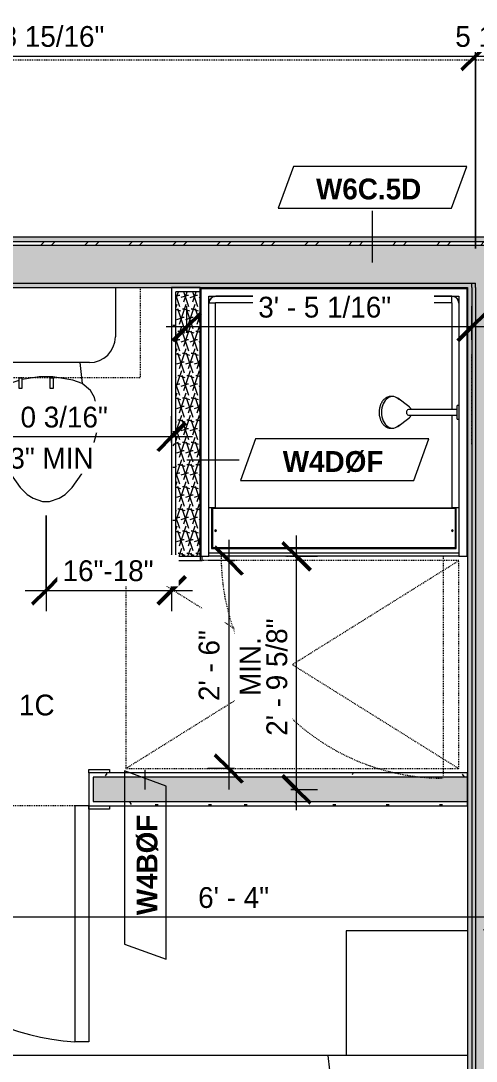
# Model space of a CAD drawing. Header units: inches. Extents: x -4058 to -1781, y 9814 to 12289.
# Drawn here: x -3004.3 to -2938.7, y 10261.9 to 10411.9 of the extents above; entities that cross this region are included whole.
import ezdxf

# ---------------------------------------------------------------- set-up
doc = ezdxf.new("R2010")
doc.units = ezdxf.units.IN
doc.header["$MEASUREMENT"] = 0
for name, pattern in [('Dash', [0.25, 0.125, -0.125]), ('Dash 3_32_', [0.1875, 0.09375, -0.09375]), ('Dash_2_', [0.25, 0.125, -0.125])]:
    doc.linetypes.add(name, pattern=pattern)
for name, color, linetype, lineweight in [('0-1', 7, 'Continuous', 5), ('A-ANNO-DIMS', 211, 'Continuous', 9), ('A-ANNO-DIMS-32', 211, 'Continuous', 9), ('A-DETL-1', 90, 'Dash 3_32_', 9), ('A-DOOR-2', 31, 'Continuous', 9), ('A-DOOR-FRAM', 31, 'Continuous', 9), ('A-GENM', 5, 'Continuous', 9), ('A-GENM-2', 147, 'Dash', 9), ('A-WALL-1', 7, 'Continuous', 9), ('A-WALL-2', 113, 'Continuous', 9), ('A-WALL-IDEN', 211, 'Continuous', 9), ('A-WALL-PATT-1', 9, 'Continuous', 9), ('G-ANNO-SYMB-3', 111, 'Continuous', 9), ('G-ANNO-SYMB-4', 111, 'Dash_2_', 9), ('I-FURN', 30, 'Continuous', 9), ('I-FURN-HDLN', 30, 'Dash', 9), ('I-WALL-1', 1, 'Continuous', 5), ('I-WALL-2', 7, 'Continuous', 9), ('P-SANR-FIXT', 6, 'Continuous', 9), ('P-SANR-FIXT-HDLN', 131, 'Dash', 9), ('Q-CASE', 31, 'Continuous', 9), ('Q-CASE-1', 31, 'Dash', 9)]:
    doc.layers.add(name, color=color, linetype=linetype, lineweight=lineweight)
doc.styles.add('Century Gothic', font='ufonts.com_century-gothic.ttf', dxfattribs={"height": 3})
doc.styles.add('Century Gothic_B_1', font='GOTHICB.TTF', dxfattribs={"height": 3})
doc.dimstyles.new('THE_DIMENSION_STRING', dxfattribs={"dimscale": 12, "dimtxt": 3.132505, "dimasz": 0.333333, "dimexe": 0.25, "dimexo": 0.166667, "dimgap": 0.041667, "dimtad": 1, "dimdec": 4, "dimrnd": 0.0625, "dimzin": 3, "dimdsep": 46, "dimlunit": 4, "dimtxsty": 'Century Gothic', "dimblk1": 'OBLIQUE', "dimblk2": 'OBLIQUE', "dimsah": 1, "dimcen": 0.09, "dimdle": 0.25, "dimazin": 0, "dimtfac": 1, "dimtdec": 4, "dimtix": 1, "dimtmove": 0, "dimatfit": 3, "dimfxl": 1, "dimtvp": 1, "dimtfill": 1, "dimfrac": 2, "dimtolj": 1, "dimtzin": 0, "dimarcsym": 2})
doc.dimstyles.new('THE_DIMENSION_STRING_2', dxfattribs={"dimscale": 12, "dimtxt": 3.132505, "dimasz": 0.333333, "dimexe": 0.25, "dimexo": 0.166667, "dimgap": 0.041667, "dimtad": 1, "dimdec": 4, "dimrnd": 0.0625, "dimzin": 3, "dimdsep": 46, "dimlunit": 4, "dimtxsty": 'Century Gothic', "dimblk1": 'OBLIQUE', "dimblk2": 'OBLIQUE', "dimsah": 1, "dimcen": 0.09, "dimdle": 0.25, "dimazin": 0, "dimtfac": 1, "dimtdec": 4, "dimtix": 1, "dimtmove": 0, "dimatfit": 3, "dimfxl": 1, "dimtvp": 1, "dimtfill": 1, "dimfrac": 2, "dimtolj": 1, "dimtzin": 0, "dimarcsym": 2})
doc.dimstyles.new('THE_DIMENSION_STRING_3', dxfattribs={"dimscale": 12, "dimtxt": 3.132505, "dimasz": 0.333333, "dimexe": 0.25, "dimexo": 0.166667, "dimgap": 0.041667, "dimtad": 1, "dimdec": 4, "dimrnd": 0.0625, "dimzin": 3, "dimdsep": 46, "dimlunit": 4, "dimtxsty": 'Century Gothic', "dimblk1": 'OBLIQUE', "dimblk2": 'OBLIQUE', "dimsah": 1, "dimcen": 0.09, "dimdle": 0.25, "dimazin": 0, "dimtfac": 1, "dimtdec": 4, "dimtix": 1, "dimtmove": 0, "dimatfit": 3, "dimfxl": 1, "dimtvp": 1, "dimtfill": 1, "dimfrac": 2, "dimtolj": 1, "dimtzin": 0, "dimarcsym": 2})
doc.dimstyles.new('THE_DIMENSION_STRING_5', dxfattribs={"dimscale": 12, "dimtxt": 3.132505, "dimasz": 0.333333, "dimexe": 0.25, "dimexo": 0.166667, "dimgap": 0.041667, "dimtad": 1, "dimdec": 4, "dimrnd": 0.0625, "dimzin": 3, "dimdsep": 46, "dimlunit": 4, "dimtxsty": 'Century Gothic', "dimblk1": 'OBLIQUE', "dimblk2": 'OBLIQUE', "dimsah": 1, "dimcen": 0.09, "dimdle": 0.25, "dimazin": 0, "dimtfac": 1, "dimtdec": 4, "dimtix": 1, "dimtmove": 0, "dimatfit": 3, "dimfxl": 1, "dimtvp": 1, "dimtfill": 1, "dimfrac": 2, "dimtolj": 1, "dimtzin": 0, "dimarcsym": 2})
doc.dimstyles.new('THE_DIMENSION_STRING_6', dxfattribs={"dimscale": 12, "dimtxt": 3.132505, "dimasz": 0.333333, "dimexe": 0.25, "dimexo": 0.166667, "dimgap": 0.041667, "dimtad": 1, "dimdec": 4, "dimrnd": 0.0625, "dimzin": 3, "dimdsep": 46, "dimlunit": 4, "dimtxsty": 'Century Gothic', "dimblk1": 'OBLIQUE', "dimblk2": 'OBLIQUE', "dimsah": 1, "dimcen": 0.09, "dimdle": 0.25, "dimazin": 0, "dimtfac": 1, "dimtdec": 4, "dimtix": 1, "dimtmove": 0, "dimatfit": 3, "dimfxl": 1, "dimtvp": 1, "dimtfill": 1, "dimfrac": 2, "dimtolj": 1, "dimtzin": 0, "dimarcsym": 2})
pattern_1 = [(0, (0, 0), (10.24, 2.56), [0.422, -7.258, 0.422, -7.258, -40.96]), (0, (0, 0), (10.24, 2.56), [-15.36, 0.422, -14.938, 0.422, -7.258, -17.92]), (0, (0, 0), (10.24, 2.56), [-38.4, 0.422, -4.698, 0.422, -12.378]), (120, (3.84, 1.28), (-7.33702503, 7.58810013), [0.422, -7.258, 0.422, -7.258, -40.96]), (120, (3.84, 1.28), (-7.33702503, 7.58810013), [-15.36, 0.422, -14.938, 0.422, -7.258, -17.92]), (120, (3.84, 1.28), (-7.33702503, 7.58810013), [-38.4, 0.422, -4.698, 0.422, -12.378]), (240, (5.12, 6.4), (-2.90297497, -10.14810013), [0.422, -7.258, 0.422, -7.258, -40.96]), (240, (5.12, 6.4), (-2.90297497, -10.14810013), [-15.36, 0.422, -14.938, 0.422, -7.258, -17.92]), (240, (5.12, 6.4), (-2.90297497, -10.14810013), [-38.4, 0.422, -4.698, 0.422, -12.378])]
pattern_2 = [(161.57, (0.16, 0.16), (-1.279773737, -0.000426766), [0, -9.107, 1.011, 0]), (18.43, (-0.16, 0.16), (-1.279773737, 0.000426766), [0, -9.107, 1.011, 0]), (108.43, (0.16, 0.16), (0.639452382, -3.199964008), [3.035, -7.083]), (71.57, (-0.16, 0.16), (0.639452382, 3.199964008), [3.035, -7.083])]

# ---------------------------------------------------------------- blocks, each defined once
blk = doc.blocks.new('CTR - 1st Phase - Common Walls_rvt-1-UNIT PLANS - 2ND FLOOR')
at = {"layer": 'A-WALL-PATT-1'}
h = blk.add_hatch(dxfattribs=at)
h.set_pattern_fill('FP_1', color=256, style=0, pattern_type=2)
h.set_pattern_definition(pattern_1)
h.paths.add_polyline_path([(-3048.77, 10380.04), (-2794.9, 10380.04), (-2794.9, 10380.66), (-3076.15, 10380.66), (-3076.15, 10380.04), (-3067.15, 10380.04)], flags=0)
h = blk.add_hatch(dxfattribs=at)
h.set_pattern_fill('FP_33', color=256, style=0, pattern_type=2)
h.set_pattern_definition([(45, (0, 0), (-3.1678384, 3.1678384), []), (45, (0, 4.8), (-3.1678384, 3.1678384), [])])
h.paths.add_polyline_path([(-2795.52, 10379.54), (-2795.52, 10380.04), (-3075.52, 10380.04), (-3075.52, 10379.54), (-2796.02, 10379.54)], flags=0)
h = blk.add_hatch(dxfattribs=at)
h.set_pattern_fill('FP_5', color=256, style=0, pattern_type=2)
h.set_pattern_definition(pattern_2)
h.paths.add_polyline_path([(-3067.77, 10374.04), (-2803.27, 10374.04), (-2803.27, 10379.54), (-3067.77, 10379.54)], flags=0)
h = blk.add_hatch(dxfattribs=at)
h.set_pattern_fill('FP_1', color=256, style=0, pattern_type=2)
h.set_pattern_definition(pattern_1)
h.paths.add_polyline_path([(-2940.09, 10373.41), (-2939.34, 10373.42), (-2939.34, 10374.04), (-3067.15, 10374.04), (-3067.15, 10373.41), (-2945.83, 10373.41)], flags=0)
h.paths.add_polyline_path([(-2902.94, 10373.41), (-2803.9, 10373.41), (-2803.9, 10374.04), (-2931.71, 10374.04), (-2931.71, 10373.41), (-2911.51, 10373.41)], flags=0)
h = blk.add_hatch(dxfattribs=at)
h.set_pattern_fill('FP_5', color=256, style=0, pattern_type=2)
h.set_pattern_definition(pattern_2)
h.paths.add_polyline_path([(-2938.84, 9988.44), (-2933.34, 9988.44), (-2933.34, 10374.04), (-2938.84, 10374.04), (-2938.84, 9995.93)], flags=0)
h = blk.add_hatch(dxfattribs=at)
h.set_pattern_fill('FP_1', color=256, style=0, pattern_type=2)
h.set_pattern_definition(pattern_1)
h.paths.add_polyline_path([(-2939.96, 9988.44), (-2939.34, 9988.44), (-2939.34, 10373.41), (-2939.96, 10373.41), (-2939.96, 9995.93)], flags=0)
at = {"layer": 'I-WALL-1'}
blk.add_hatch(color=256, dxfattribs=at).paths.add_polyline_path([(-2939.34, 9988.44), (-2938.84, 9988.44), (-2938.84, 10374.04), (-2939.34, 10374.04), (-2939.34, 9995.93)], flags=0)
at = {"layer": 'A-WALL-1'}
for p, q in [((-3067.15, 10380.04), (-2803.9, 10380.04)), ((-3067.15, 10379.54), (-2803.9, 10379.54)), ((-3067.15, 10374.04), (-2939.34, 10374.04)), ((-2939.34, 10374.04), (-2938.84, 10374.04)), ((-2939.34, 10373.41), (-2939.34, 10374.04)), ((-2939.34, 10374.04), (-2938.84, 10374.04)), ((-2938.84, 10373.41), (-2938.84, 10374.04)), ((-2939.34, 10373.41), (-2939.34, 9988.44)), ((-2938.84, 10373.41), (-2938.84, 9988.44))]:
    blk.add_line(p, q, dxfattribs=at)
at = {"layer": 'I-WALL-2'}
for p, q in [((-2803.9, 10380.66), (-3067.15, 10380.66)), ((-3067.15, 10373.41), (-2978.46, 10373.41)), ((-2939.96, 10334.66), (-2939.96, 9988.44))]:
    blk.add_line(p, q, dxfattribs=at)
blk = doc.blocks.new('SWING - SINGLE - FLUSH - SWING - FLUSH - 2-10 x 6-8 - PRIVACY-3983846-UNIT PLANS - 2ND FLOOR')
at = {"layer": 'A-DOOR-2'}
for p, q in [((15, -2.37), (15, -36.38)), ((17, -2.37), (15, -2.37)), ((17, -2.37), (17, -36.38)), ((17, -36.38), (15, -36.38))]:
    blk.add_line(p, q, dxfattribs=at)
blk.add_arc((17, -2.37), 34.07, 180, 266.6343, dxfattribs=at)
at = {"layer": 'A-DOOR-FRAM'}
for p, q in [((-20, 2.38), (-20, 2.88)), ((-20, 2.88), (-17, 2.88)), ((-17, 2.38), (-20, 2.38)), ((-17, 2.88), (-17, 2.38)), ((17, 2.38), (17, 2.88)), ((17, 2.88), (20, 2.88)), ((20, 2.38), (17, 2.38)), ((20, 2.88), (20, 2.38)), ((-20, -2.37), (-17, -2.37)), ((-20, -2.87), (-20, -2.37)), ((-17, -2.87), (-20, -2.87)), ((-17, -2.37), (-17, -2.87)), ((17, -2.37), (20, -2.37)), ((17, -2.87), (17, -2.37)), ((20, -2.87), (17, -2.87)), ((20, -2.37), (20, -2.87))]:
    blk.add_line(p, q, dxfattribs=at)
blk = doc.blocks.new('Bed-Standard - Queen 60_ x 79_-1242961-UNIT PLANS - 2ND FLOOR')
at = {"layer": 'I-FURN'}
for p, q in [((-19.31, 37.2), (-19.31, -41.3)), ((40.69, -41.3), (40.69, 37.2)), ((-16.31, 35.7), (-16.31, 23.7)), ((-16.31, 35.7), (37.69, 35.7)), ((37.69, 35.7), (37.69, 23.7)), ((40.69, 23.7), (-19.31, 17.13)), ((-16.31, 23.7), (37.69, 23.7)), ((-19.31, -41.3), (40.69, -41.3))]:
    blk.add_line(p, q, dxfattribs=at)
at = {"layer": 'I-FURN-HDLN'}
for p, q in [((58.69, -77.3), (58.69, 37.2)), ((64.69, -68.86), (64.69, 13.39)), ((-55.31, -17.36), (-55.31, -51.36)), ((64.69, -77.3), (64.69, -75.61)), ((-55.31, -77.3), (-7.94, -77.3)), ((-5.44, -77.3), (55.06, -77.3)), ((57.56, -77.3), (58.94, -77.3)), ((63.69, -77.3), (64.69, -77.3))]:
    blk.add_line(p, q, dxfattribs=at)
blk = doc.blocks.new('Toilet-Domestic-3D - Toilet-Domestic-3D-1352612-UNIT PLANS - 2ND FLOOR')
at = {"layer": 'P-SANR-FIXT'}
for p, q in [((-9.98, 11.75), (-9.98, 18.86)), ((9.98, 18.86), (9.98, 11.75)), ((6.25, 8.02), (-6.25, 8.02)), ((-4.86, 8.02), (-5.21, 5)), ((4.86, 8.02), (5.21, 5)), ((-5.21, 5), (-6.4, 4)), ((-3.94, 5.46), (-5.21, 5)), ((-1, 6), (-3.45, 5.57)), ((1, 6), (-1, 6)), ((3.84, 5.5), (1, 6)), ((5.21, 5), (3.84, 5.5)), ((6.4, 4), (5.21, 5)), ((-6.4, 4), (-6.97, 3)), ((6.97, 3), (6.4, 4)), ((-7.24, 2), (-7.41, 1)), ((-6.97, 3), (-7.24, 2)), ((7.24, 2), (6.97, 3)), ((7.41, 1), (7.24, 2)), ((-7.41, 1), (-7.5, 0)), ((-7.5, 0), (-7.33, -1.99)), ((7.33, -1.99), (7.5, 0)), ((7.5, 0), (7.41, 1)), ((-7.33, -1.99), (-6.79, -4)), ((6.79, -4), (7.33, -1.99)), ((-6.79, -4), (-6.06, -6)), ((6.06, -6), (6.79, -4)), ((-6.06, -6), (-5.13, -8)), ((5.13, -8), (6.06, -6)), ((-5.13, -8), (-3.74, -10)), ((3.74, -10), (5.13, -8)), ((-3.74, -10), (-2.74, -11)), ((2.74, -11), (3.74, -10)), ((-2.74, -11), (-1.87, -11.5)), ((-1.87, -11.5), (-0.5, -12)), ((-0.5, -12), (0.5, -12)), ((0.5, -12), (1.87, -11.5)), ((1.87, -11.5), (2.74, -11))]:
    blk.add_line(p, q, dxfattribs=at)
for centre, start, end in [((-6.25, 11.75), 180, 270), ((6.25, 11.75), 270, 360)]:
    blk.add_arc(centre, 3.73, start, end, dxfattribs=at)
blk = doc.blocks.new('ADA Clearances - 30_x48_-4171341-UNIT PLANS - 2ND FLOOR')
at = {"layer": 'A-GENM-2'}
for p, q in [((15, -24), (-15, 24)), ((-15, -24), (15, 24)), ((15, 24), (-15, 24)), ((-15, 24), (-15, -13)), ((15, -24), (15, 24)), ((-15, -17.37), (-15, -24)), ((-15, -24), (15, -24))]:
    blk.add_line(p, q, dxfattribs=at)
blk = doc.blocks.new('300 Series Wall Hung Cabinet_326 - 30_-2909953-UNIT PLANS - 2ND FLOOR')
at = {"layer": 'Q-CASE'}
for p, q in [((-2.01, 14.69), (-2.5, 14.69)), ((-2.5, 14.69), (-2.5, 13.19)), ((-2.01, 13.19), (-2.01, 14.69)), ((2.49, 14.69), (2, 14.69)), ((2, 14.69), (2, 13.19)), ((2.49, 13.19), (2.49, 14.69)), ((-2.01, 13.19), (-2.5, 13.19)), ((2.49, 13.19), (2, 13.19))]:
    blk.add_line(p, q, dxfattribs=at)
at = {"layer": 'Q-CASE-1'}
for p, q in [((-15, 0.19), (-15, 13.19)), ((-15, 13.19), (15, 13.19)), ((15, 13.19), (15, 0.19)), ((15, 0.19), (-15, 0.19))]:
    blk.add_line(p, q, dxfattribs=at)
blk = doc.blocks.new('Table-Night Stand - 18_ x 18_ x 24_-V44-UNIT PLANS - 2ND FLOOR')
at = {"layer": 'I-FURN'}
for p, q in [((0.15, 17.5), (0.15, 0)), ((0.15, 0), (18.15, 0))]:
    blk.add_line(p, q, dxfattribs=at)
blk = doc.blocks.new('The Shower - The Shower-V119-UNIT PLANS - 2ND FLOOR')
at = {"layer": 'P-SANR-FIXT'}
for p, q in [((0, -0.5), (38.5, -0.5)), ((0, -39.25), (0, -0.5)), ((0.12, -39.25), (0.12, -0.63)), ((0.12, -0.63), (38.38, -0.63)), ((38.38, -0.63), (38.38, -39.25)), ((38.5, -0.5), (38.5, -39.25)), ((1.25, -39.25), (1.25, -1.75)), ((1.25, -1.75), (37.25, -1.75)), ((1.3, -2.43), (1.28, -2.51)), ((1.42, -2.2), (1.4, -2.23)), ((1.58, -2.01), (1.51, -2.08)), ((1.73, -1.9), (1.7, -1.92)), ((2.01, -1.78), (1.93, -1.8)), ((2.2, -32.27), (2.2, -2.75)), ((36.25, -1.77), (2.25, -1.77)), ((36.25, -2.7), (2.25, -2.7)), ((36.25, -1.77), (36.25, -1.75)), ((36.3, -18.11), (36.3, -2.75)), ((36.57, -1.8), (36.49, -1.78)), ((36.8, -1.92), (36.77, -1.9)), ((36.99, -2.08), (36.92, -2.01)), ((37.1, -2.23), (37.08, -2.2)), ((37.22, -2.51), (37.2, -2.43)), ((37.25, -1.75), (37.25, -17.52)), ((36.3, -32.27), (36.3, -18.89)), ((37.25, -19.48), (37.25, -39.25)), ((1.62, -32.27), (1.62, -38.13)), ((36.75, -32.38), (1.75, -32.38)), ((1.75, -32.38), (1.75, -38)), ((2.2, -32.27), (36.3, -32.27)), ((36.75, -38), (36.75, -32.38)), ((36.88, -38.13), (36.88, -32.27)), ((1.25, -38.75), (37.25, -38.75)), ((1.25, -39.25), (1.25, -38.75)), ((1.62, -38.13), (36.88, -38.13)), ((1.75, -38), (36.75, -38)), ((37.25, -38.75), (37.25, -39.25)), ((0.12, -39.25), (0, -39.25)), ((0.12, -39.25), (1.25, -39.25)), ((37.25, -39.25), (1.25, -39.25)), ((37.25, -39.25), (38.38, -39.25)), ((38.5, -39.25), (38.38, -39.25))]:
    blk.add_line(p, q, dxfattribs=at)
for centre, radius, start, end in [((2.25, -2.75), 1, 90, 180), ((36.25, -2.75), 1, 0, 90), ((2.2, -35.56), 0.125, 0, 180), ((2.2, -35.56), 0.125, 180, 0), ((36.3, -35.56), 0.125, 0, 180), ((36.3, -35.56), 0.125, 180, 0)]:
    blk.add_arc(centre, radius, start, end, dxfattribs=at)
for centre, start_param, end_param in [((2.2, -32.28), 1.570796, 3.141593), ((36.3, -32.28), 0, 1.570796)]:
    blk.add_ellipse(centre, major_axis=(0.95, 0), ratio=0.019505, start_param=start_param, end_param=end_param, dxfattribs=at)
for points, knots in [([(2.25, -1.77), (2.19, -1.77), (2.06, -1.78), (1.8, -1.86), (1.53, -2.04), (1.34, -2.32), (1.26, -2.57), (1.25, -2.7), (1.25, -2.77)], [-0.001856, -0.001856, -0.001856, -0.001856, 0.123376, 0.248608, 0.499072, 0.749536, 0.874768, 1, 1, 1, 1]), ([(1.38, -2.25), (1.41, -2.21), (1.47, -2.12), (1.55, -2.04), (1.59, -2)], [-0.666048, -0.666048, -0.666048, -0.666048, -0.5714286, -0.4597287, -0.4597287, -0.4597287, -0.4597287]), ([(1.75, -1.88), (1.77, -1.87), (1.86, -1.82), (2.03, -1.77), (2.17, -1.75), (2.25, -1.75)], [-0.332096, -0.332096, -0.332096, -0.332096, -0.2857143, -0.1428571, 0, 0, 0, 0]), ([(2.25, -2.7), (2.24, -2.7), (2.24, -2.7), (2.23, -2.7), (2.22, -2.71), (2.22, -2.71), (2.21, -2.72), (2.21, -2.73), (2.2, -2.74), (2.2, -2.74), (2.2, -2.75), (2.2, -2.75)], [-1, -1, -1, -1, -0.833333, -0.75, -0.666667, -0.583333, -0.416667, -0.333333, -0.208333, -0.083333, 0, 0, 0, 0]), ([(36.25, -1.75), (36.31, -1.75), (36.42, -1.76), (36.59, -1.8), (36.7, -1.85), (36.75, -1.88)], [-1, -1, -1, -1, -0.8928571, -0.7857143, -0.6665409, -0.6665409, -0.6665409, -0.6665409]), ([(37.25, -2.77), (37.25, -2.7), (37.24, -2.57), (37.16, -2.32), (36.98, -2.04), (36.7, -1.86), (36.45, -1.78), (36.32, -1.77), (36.25, -1.77)], [-0.001856, -0.001856, -0.001856, -0.001856, 0.123376, 0.248608, 0.499072, 0.749536, 0.874768, 1, 1, 1, 1]), ([(36.3, -2.75), (36.3, -2.74), (36.3, -2.74), (36.3, -2.73), (36.29, -2.72), (36.29, -2.72), (36.28, -2.71), (36.27, -2.71), (36.26, -2.7), (36.26, -2.7), (36.25, -2.7), (36.25, -2.7)], [-1, -1, -1, -1, -0.833333, -0.75, -0.666667, -0.583333, -0.416667, -0.333333, -0.208333, -0.083333, 0, 0, 0, 0]), ([(36.75, -1.88), (36.79, -1.91), (36.89, -1.97), (36.97, -2.05), (37.01, -2.11)], [-0.666048, -0.666048, -0.666048, -0.666048, -0.5714286, -0.4462442, -0.4462442, -0.4462442, -0.4462442]), ([(37.12, -2.25), (37.13, -2.27), (37.16, -2.33), (37.18, -2.38), (37.19, -2.42)], [-0.332096, -0.332096, -0.332096, -0.332096, -0.2857143, -0.2167295, -0.2167295, -0.2167295, -0.2167295])]:
    blk.add_open_spline(points, degree=3, knots=knots, dxfattribs=at)
for points in [[(1.25, -2.75), (1.25, -2.74), (1.25, -2.72), (1.25, -2.71)], [(2.2, -2.75), (2.12, -2.75), (1.95, -2.75), (1.72, -2.75), (1.52, -2.76), (1.37, -2.76), (1.27, -2.76), (1.25, -2.77), (1.25, -2.77)], [(1.35, -2.32), (1.36, -2.3), (1.37, -2.27), (1.38, -2.25)], [(1.63, -1.97), (1.67, -1.94), (1.71, -1.91), (1.75, -1.88)], [(36.25, -2.7), (36.25, -2.62), (36.25, -2.45), (36.25, -2.22), (36.25, -2.03), (36.25, -1.88), (36.25, -1.82), (36.25, -1.8)], [(37.05, -2.15), (37.07, -2.18), (37.09, -2.21), (37.12, -2.25)], [(37.25, -2.67), (37.25, -2.7), (37.25, -2.72), (37.25, -2.75)]]:
    blk.add_open_spline(points, degree=3, dxfattribs=at)
at = {"layer": 'P-SANR-FIXT-HDLN'}
blk.add_line((35, -39.25), (35, -71.25), dxfattribs=at)
blk.add_arc((35, -39.25), 32, 180, 270, dxfattribs=at)
blk = doc.blocks.new('Shower Head - Shower Head-V118-UNIT PLANS - 2ND FLOOR')
at = {"layer": 'P-SANR-FIXT'}
for p, q in [((-2.28, 9.81), (-2.28, 9.54)), ((2.28, 9.54), (2.28, 9.81)), ((-2.02, 8.78), (-0.84, 7.19)), ((0.84, 7.19), (2.02, 8.78)), ((-0.39, 7.27), (-0.39, 6.01)), ((0.39, 6.01), (0.39, 7.27)), ((-0.98, 0.26), (-0.98, 0)), ((-0.98, 0.26), (0.98, 0.26)), ((0.98, 0), (-0.98, 0)), ((-0.39, 1), (-0.39, 0.26)), ((0.39, 0.26), (0.39, 1)), ((0.98, 0), (0.98, 0.26))]:
    blk.add_line(p, q, dxfattribs=at)
at = {"layer": 'P-SANR-FIXT', "flags": 128}
for points in [[(0, 11.49), (-0.09, 11.49), (-0.18, 11.48), (-0.27, 11.48), (-0.35, 11.47), (-0.44, 11.46), (-0.53, 11.44), (-0.62, 11.43), (-0.7, 11.41), (-0.79, 11.39), (-0.87, 11.36), (-0.95, 11.34), (-1.03, 11.31), (-1.11, 11.28), (-1.19, 11.25), (-1.26, 11.21), (-1.34, 11.17), (-1.41, 11.13), (-1.48, 11.09), (-1.55, 11.05), (-1.61, 11), (-1.68, 10.95), (-1.74, 10.9), (-1.8, 10.85), (-1.85, 10.8), (-1.9, 10.74), (-1.95, 10.69), (-2, 10.63), (-2.04, 10.57), (-2.08, 10.51), (-2.12, 10.44), (-2.15, 10.38), (-2.18, 10.31), (-2.21, 10.25), (-2.23, 10.18), (-2.25, 10.11), (-2.26, 10.04), (-2.27, 9.97), (-2.28, 9.9), (-2.28, 9.83), (-2.28, 9.81)], [(2.28, 9.81), (2.28, 9.88), (2.28, 9.95), (2.27, 10.02), (2.25, 10.09), (2.24, 10.16), (2.21, 10.23), (2.19, 10.3), (2.16, 10.36), (2.13, 10.43), (2.09, 10.49), (2.05, 10.55), (2.01, 10.61), (1.97, 10.67), (1.92, 10.73), (1.86, 10.79), (1.81, 10.84), (1.75, 10.89), (1.69, 10.94), (1.63, 10.99), (1.57, 11.04), (1.5, 11.08), (1.43, 11.12), (1.36, 11.16), (1.28, 11.2), (1.21, 11.24), (1.13, 11.27), (1.05, 11.3), (0.97, 11.33), (0.89, 11.36), (0.81, 11.38), (0.72, 11.4), (0.64, 11.42), (0.55, 11.44), (0.47, 11.45), (0.38, 11.46), (0.29, 11.47), (0.2, 11.48), (0.11, 11.49), (0.02, 11.49), (0, 11.49)], [(-0.84, 7.19), (-0.81, 7.16), (-0.79, 7.13), (-0.76, 7.1), (-0.73, 7.08), (-0.7, 7.05), (-0.68, 7.03), (-0.65, 7.01), (-0.62, 6.98), (-0.59, 6.97), (-0.56, 6.95), (-0.53, 6.93), (-0.49, 6.91), (-0.46, 6.9), (-0.43, 6.89), (-0.4, 6.87)], [(-0.39, 6.01), (-0.39, 5.81), (-0.39, 5.6), (-0.39, 5.38), (-0.39, 5.15), (-0.39, 4.92), (-0.39, 4.68), (-0.39, 4.43), (-0.39, 4.18), (-0.39, 3.93), (-0.39, 3.67), (-0.39, 3.4), (-0.39, 3.13), (-0.39, 2.86), (-0.39, 2.59), (-0.39, 2.31), (-0.39, 2.03), (-0.39, 1.75), (-0.39, 1.46), (-0.39, 1.18), (-0.39, 1)], [(0.39, 6.87), (0.43, 6.88), (0.46, 6.9), (0.49, 6.91), (0.52, 6.93), (0.55, 6.94), (0.58, 6.96), (0.61, 6.98), (0.64, 7), (0.67, 7.03), (0.7, 7.05), (0.73, 7.07), (0.76, 7.1), (0.78, 7.13), (0.81, 7.16), (0.83, 7.19), (0.84, 7.19)], [(0.39, 1), (0.39, 1.29), (0.39, 1.57), (0.39, 1.85), (0.39, 2.13), (0.39, 2.41), (0.39, 2.69), (0.39, 2.96), (0.39, 3.23), (0.39, 3.5), (0.39, 3.76), (0.39, 4.02), (0.39, 4.27), (0.39, 4.52), (0.39, 4.77), (0.39, 5), (0.39, 5.23), (0.39, 5.46), (0.39, 5.67), (0.39, 5.88), (0.39, 6.01)]]:
    blk.add_lwpolyline(points, dxfattribs=at)
at = {"layer": 'P-SANR-FIXT'}
for centre, major_axis, start_param, end_param in [((0, 9.54), (-2.28, 0), 4.712389, 6.956384), ((0, 9.54), (2.28, 0), 5.609987, 7.853982), ((0, 7.27), (-0.394, 0), 4.712389, 6.283185), ((0, 7.27), (-0.394, 0), 3.141593, 4.712389)]:
    blk.add_ellipse(centre, major_axis=major_axis, ratio=0.707107, start_param=start_param, end_param=end_param, dxfattribs=at)
blk = doc.blocks.new('DIMBLOCK8-UNIT PLANS - 2ND FLOOR')
at = {"layer": 'A-ANNO-DIMS-32'}
for p, q in [((-3011.52, 10273.17), (-3011.52, 10285.61)), ((-2935.52, 10281.78), (-2935.52, 10285.61)), ((-2932.52, 10282.61), (-3011.52, 10282.61)), ((-3011.52, 10282.61), (-3011.52, 10273.17)), ((-2935.52, 10282.61), (-2935.52, 10281.78))]:
    blk.add_line(p, q, dxfattribs=at)
at = {"layer": 'A-ANNO-DIMS-32', "lineweight": 50}
for p, q in [((-3011.52, 10282.61), (-3009.52, 10284.61)), ((-2935.52, 10282.61), (-2933.52, 10284.61)), ((-3011.52, 10282.61), (-3013.52, 10280.61)), ((-2935.52, 10282.61), (-2937.52, 10280.61))]:
    blk.add_line(p, q, dxfattribs=at)
at = {"layer": 'A-ANNO-DIMS-32', "color": 0, "insert": (-2978.77, 10286.95), "char_height": 3, "width": 12.5897, "attachment_point": 1, "line_spacing_factor": 0.984502, "style": 'Century Gothic', "bg_fill": 3, "box_fill_scale": 1.25, "bg_fill_color": 256, "bg_fill_true_color": 13158600, "bg_fill_transparency": 0}
blk.add_mtext('6\' - 4"', dxfattribs=at)
blk = doc.blocks.new('_Oblique')
at = {"color": 0, "linetype": 'ByBlock', "lineweight": -2}
blk.add_line((-0.5, -0.5), (0.5, 0.5), dxfattribs=at)
blk = doc.blocks.new('DIMBLOCK330-UNIT PLANS - 2ND FLOOR')
at = {"layer": 'A-ANNO-DIMS-32'}
for p, q in [((-3018.77, 10351.05), (-3018.77, 10354.88)), ((-2982.59, 10351.05), (-2982.59, 10354.88)), ((-2979.59, 10351.88), (-3021.77, 10351.88)), ((-3018.77, 10351.88), (-3018.77, 10351.05)), ((-2982.59, 10351.88), (-2982.59, 10351.05))]:
    blk.add_line(p, q, dxfattribs=at)
at = {"layer": 'A-ANNO-DIMS-32', "lineweight": 50}
for p, q in [((-3018.77, 10351.88), (-3016.77, 10353.88)), ((-2982.59, 10351.88), (-2980.59, 10353.88)), ((-3018.77, 10351.88), (-3020.77, 10349.88)), ((-2982.59, 10351.88), (-2984.59, 10349.88))]:
    blk.add_line(p, q, dxfattribs=at)
at = {"layer": 'A-ANNO-DIMS-32', "color": 0, "insert": (-3008.19, 10350.3), "char_height": 3, "width": 18.0194, "attachment_point": 1, "line_spacing_factor": 0.984502, "style": 'Century Gothic', "bg_fill": 3, "box_fill_scale": 1.25, "bg_fill_color": 256, "bg_fill_true_color": 13158600, "bg_fill_transparency": 0}
blk.add_mtext('33" MIN', dxfattribs=at)
at = {"layer": 'A-ANNO-DIMS-32', "color": 0, "insert": (-3010.92, 10356.23), "char_height": 3, "width": 24.5827, "attachment_point": 1, "line_spacing_factor": 0.984502, "style": 'Century Gothic', "bg_fill": 3, "box_fill_scale": 1.25, "bg_fill_color": 256, "bg_fill_true_color": 13158600, "bg_fill_transparency": 0}
blk.add_mtext('3\' - 0 3/16"', dxfattribs=at)
blk = doc.blocks.new('Wall Tag - Arch Wall-3956453-UNIT PLANS - 2ND FLOOR')
at = {"layer": 'A-WALL-IDEN'}
for p, q in [((-0.3561, 0.0937), (-0.4244, -0.0937)), ((0.4244, 0.0937), (-0.3561, 0.0937)), ((0.3561, -0.0937), (0.4244, 0.0937)), ((-0.4244, -0.0937), (0.3561, -0.0937))]:
    blk.add_line(p, q, dxfattribs=at)
blk = doc.blocks.new('DIMBLOCK783-UNIT PLANS - 2ND FLOOR')
at = {"layer": 'A-ANNO-DIMS-32', "lineweight": 50}
for p, q in [((-2964.6, 10334.66), (-2966.6, 10336.66)), ((-2964.6, 10334.66), (-2962.6, 10332.66)), ((-2964.6, 10301.04), (-2966.6, 10303.04)), ((-2964.6, 10301.04), (-2962.6, 10299.04))]:
    blk.add_line(p, q, dxfattribs=at)
at = {"layer": 'A-ANNO-DIMS-32'}
for p, q in [((-2964.6, 10298.04), (-2964.6, 10337.66)), ((-2965.43, 10334.66), (-2961.6, 10334.66)), ((-2964.6, 10334.66), (-2965.43, 10334.66)), ((-2965.43, 10301.04), (-2961.6, 10301.04)), ((-2964.6, 10301.04), (-2965.43, 10301.04))]:
    blk.add_line(p, q, dxfattribs=at)
at = {"layer": 'A-ANNO-DIMS-32', "color": 0, "insert": (-2968.94, 10308.78), "char_height": 3, "width": 21.7784, "attachment_point": 1, "rotation": 90, "line_spacing_factor": 0.984502, "style": 'Century Gothic', "bg_fill": 3, "box_fill_scale": 1.25, "bg_fill_color": 256, "bg_fill_true_color": 13158600, "bg_fill_transparency": 0}
blk.add_mtext('2\' - 9 5/8"', dxfattribs=at)
blk = doc.blocks.new('DIMBLOCK1164-UNIT PLANS - 2ND FLOOR')
at = {"layer": 'A-ANNO-DIMS-32'}
for p, q in [((-3067.77, 10379.04), (-3067.77, 10409.78)), ((-2938.84, 10379.04), (-2938.84, 10409.78)), ((-3067.77, 10406.78), (-2938.84, 10406.78)), ((-3067.77, 10406.78), (-3067.77, 10379.04)), ((-2938.84, 10406.78), (-2938.84, 10379.04))]:
    blk.add_line(p, q, dxfattribs=at)
at = {"layer": 'A-ANNO-DIMS-32', "lineweight": 50}
for p, q in [((-3067.77, 10406.78), (-3065.77, 10408.78)), ((-2938.84, 10406.78), (-2936.84, 10408.78)), ((-3067.77, 10406.78), (-3069.77, 10404.78)), ((-2938.84, 10406.78), (-2940.84, 10404.78))]:
    blk.add_line(p, q, dxfattribs=at)
at = {"layer": 'A-ANNO-DIMS-32', "color": 0, "insert": (-3015.88, 10411.12), "char_height": 3, "width": 30.1914, "attachment_point": 1, "line_spacing_factor": 0.984502, "style": 'Century Gothic', "bg_fill": 3, "box_fill_scale": 1.25, "bg_fill_color": 256, "bg_fill_true_color": 13158600, "bg_fill_transparency": 0}
blk.add_mtext('10\' - 8 15/16"', dxfattribs=at)
blk = doc.blocks.new('DIMBLOCK1165-UNIT PLANS - 2ND FLOOR')
at = {"layer": 'A-ANNO-DIMS-32'}
for p, q in [((-2938.84, 10379.04), (-2938.84, 10409.78)), ((-2933.34, 10379.04), (-2933.34, 10409.78)), ((-2938.84, 10406.78), (-2933.34, 10406.78)), ((-2938.84, 10406.78), (-2938.84, 10379.04)), ((-2933.34, 10406.78), (-2933.34, 10379.04))]:
    blk.add_line(p, q, dxfattribs=at)
at = {"layer": 'A-ANNO-DIMS-32', "lineweight": 50}
for p, q in [((-2938.84, 10406.78), (-2936.84, 10408.78)), ((-2933.34, 10406.78), (-2931.34, 10408.78)), ((-2938.84, 10406.78), (-2940.84, 10404.78)), ((-2933.34, 10406.78), (-2935.34, 10404.78))]:
    blk.add_line(p, q, dxfattribs=at)
at = {"layer": 'A-ANNO-DIMS-32', "color": 0, "insert": (-2941.73, 10411.12), "char_height": 3, "width": 13.5444, "attachment_point": 1, "line_spacing_factor": 0.984502, "style": 'Century Gothic', "bg_fill": 3, "box_fill_scale": 1.25, "bg_fill_color": 256, "bg_fill_true_color": 13158600, "bg_fill_transparency": 0}
blk.add_mtext('5 1/2"', dxfattribs=at)
blk = doc.blocks.new('DIMBLOCK1416-UNIT PLANS - 2ND FLOOR')
at = {"layer": 'A-ANNO-DIMS-32'}
for p, q in [((-3000.68, 10340.56), (-3000.68, 10326.74)), ((-3000.68, 10329.74), (-3000.68, 10340.56)), ((-2982.59, 10332.04), (-2982.59, 10326.74)), ((-2982.59, 10329.74), (-2982.59, 10332.04)), ((-3003.68, 10329.74), (-2979.59, 10329.74))]:
    blk.add_line(p, q, dxfattribs=at)
at = {"layer": 'A-ANNO-DIMS-32', "lineweight": 50}
for p, q in [((-3000.68, 10329.74), (-2998.68, 10331.74)), ((-2982.59, 10329.74), (-2980.59, 10331.74)), ((-3000.68, 10329.74), (-3002.68, 10327.74)), ((-2982.59, 10329.74), (-2984.59, 10327.74))]:
    blk.add_line(p, q, dxfattribs=at)
at = {"layer": 'A-ANNO-DIMS-32', "color": 0, "insert": (-2998.3, 10334.08), "char_height": 3, "width": 15.9907, "attachment_point": 1, "line_spacing_factor": 0.984502, "style": 'Century Gothic', "bg_fill": 3, "box_fill_scale": 1.25, "bg_fill_color": 256, "bg_fill_true_color": 13158600, "bg_fill_transparency": 0}
blk.add_mtext('16"-18"', dxfattribs=at)
blk = doc.blocks.new('DIMBLOCK1417-UNIT PLANS - 2ND FLOOR')
at = {"layer": 'A-ANNO-DIMS-32'}
for p, q in [((-2980.4, 10366.9), (-2980.4, 10370.73)), ((-2939.34, 10365.85), (-2939.34, 10370.73)), ((-2936.34, 10367.73), (-2983.4, 10367.73)), ((-2980.4, 10367.73), (-2980.4, 10366.9)), ((-2939.34, 10367.73), (-2939.34, 10365.85))]:
    blk.add_line(p, q, dxfattribs=at)
at = {"layer": 'A-ANNO-DIMS-32', "lineweight": 50}
for p, q in [((-2980.4, 10367.73), (-2978.4, 10369.73)), ((-2939.34, 10367.73), (-2937.34, 10369.73)), ((-2980.4, 10367.73), (-2982.4, 10365.73)), ((-2939.34, 10367.73), (-2941.34, 10365.73))]:
    blk.add_line(p, q, dxfattribs=at)
at = {"layer": 'A-ANNO-DIMS-32', "color": 0, "insert": (-2970.11, 10372.08), "char_height": 3, "width": 24.5827, "attachment_point": 1, "line_spacing_factor": 0.984502, "style": 'Century Gothic', "bg_fill": 3, "box_fill_scale": 1.25, "bg_fill_color": 256, "bg_fill_true_color": 13158600, "bg_fill_transparency": 0}
blk.add_mtext('3\' - 5 1/16"', dxfattribs=at)
blk = doc.blocks.new('DIMBLOCK1453-UNIT PLANS - 2ND FLOOR')
at = {"layer": 'A-ANNO-DIMS-32'}
for p, q in [((-2974.36, 10337.04), (-2974.36, 10301.04)), ((-2973.53, 10334.04), (-2977.36, 10334.04)), ((-2974.36, 10334.04), (-2973.53, 10334.04)), ((-2973.53, 10304.04), (-2977.36, 10304.04)), ((-2974.36, 10304.04), (-2973.53, 10304.04))]:
    blk.add_line(p, q, dxfattribs=at)
at = {"layer": 'A-ANNO-DIMS-32', "lineweight": 50}
for p, q in [((-2974.36, 10334.04), (-2976.36, 10336.04)), ((-2974.36, 10334.04), (-2972.36, 10332.04)), ((-2974.36, 10304.04), (-2976.36, 10306.04)), ((-2974.36, 10304.04), (-2972.36, 10302.04))]:
    blk.add_line(p, q, dxfattribs=at)
at = {"layer": 'A-ANNO-DIMS-32', "color": 0, "insert": (-2972.78, 10314.51), "char_height": 3, "width": 10.8594, "attachment_point": 1, "rotation": 90, "line_spacing_factor": 0.984502, "style": 'Century Gothic', "bg_fill": 3, "box_fill_scale": 1.25, "bg_fill_color": 256, "bg_fill_true_color": 13158600, "bg_fill_transparency": 0}
blk.add_mtext('MIN.', dxfattribs=at)
at = {"layer": 'A-ANNO-DIMS-32', "color": 0, "insert": (-2978.7, 10313.79), "char_height": 3, "width": 12.5897, "attachment_point": 1, "rotation": 90, "line_spacing_factor": 0.984502, "style": 'Century Gothic', "bg_fill": 3, "box_fill_scale": 1.25, "bg_fill_color": 256, "bg_fill_true_color": 13158600, "bg_fill_transparency": 0}
blk.add_mtext('2\' - 6"', dxfattribs=at)

msp = doc.modelspace()

# ---------------------------------------------------------------- hatches: boundary and pattern name
at = {"layer": 'A-WALL-PATT-1'}
h = msp.add_hatch(dxfattribs=at)
h.set_pattern_fill('FP_1', color=256, style=0, pattern_type=2)
h.set_pattern_definition(pattern_1)
h.paths.add_polyline_path([(-2982.58624, 10334.0394), (-2978.46124, 10334.0394), (-2978.46124, 10334.6644), (-2981.96124, 10334.6644), (-2981.96124, 10372.7894), (-2978.46124, 10372.7894), (-2978.46124, 10373.4144), (-2982.58624, 10373.4144), (-2982.58624, 10351.35981)], flags=0)
h = msp.add_hatch(dxfattribs=at)
h.set_pattern_fill('FP_5', color=256, style=0, pattern_type=2)
h.set_pattern_definition(pattern_2)
h.paths.add_polyline_path([(-2978.46124, 10334.6644), (-2978.46124, 10372.7894), (-2981.96124, 10372.7894), (-2981.96124, 10334.6644), (-2980.13983, 10334.6644)], flags=0)
h = msp.add_hatch(dxfattribs=at)
h.set_pattern_fill('FP_5', color=256, style=0, pattern_type=2)
h.set_pattern_definition(pattern_2)
h.paths.add_polyline_path([(-2939.96124, 10299.2894), (-2939.96124, 10302.7894), (-2993.89874, 10302.7894), (-2993.89874, 10299.2894), (-2945.8267, 10299.2894)], flags=0)
h.paths.add_polyline_path([(-3029.14874, 10299.2894), (-3029.14874, 10302.7894), (-3067.77374, 10302.7894), (-3067.77374, 10299.2894), (-3048.76607, 10299.2894)], flags=0)
h = msp.add_hatch(dxfattribs=at)
h.set_pattern_fill('FP_1', color=256, style=0, pattern_type=2)
h.set_pattern_definition(pattern_1)
h.paths.add_polyline_path([(-2993.89874, 10301.0394), (-2993.89874, 10302.7894), (-2939.96124, 10302.7894), (-2939.96124, 10303.4144), (-2994.52374, 10303.4144), (-2994.52374, 10301.0394)], flags=0)
h.paths.add_polyline_path([(-3029.14874, 10301.0394), (-3028.52374, 10301.0394), (-3028.52374, 10303.4144), (-3067.14874, 10303.4144), (-3067.14874, 10302.7894), (-3029.14874, 10302.7894)], flags=0)
h = msp.add_hatch(dxfattribs=at)
h.set_pattern_fill('FP_1', color=256, style=0, pattern_type=2)
h.set_pattern_definition(pattern_1)
h.paths.add_polyline_path([(-2945.8267, 10298.6644), (-2939.96124, 10298.6644), (-2939.96124, 10299.2894), (-2993.89874, 10299.2894), (-2993.89874, 10301.0394), (-2994.52374, 10301.0394), (-2994.52374, 10298.6644), (-2980.13983, 10298.6644)], flags=0)
h.paths.add_polyline_path([(-3028.52374, 10298.6644), (-3028.52374, 10301.0394), (-3029.14874, 10301.0394), (-3029.14874, 10299.2894), (-3067.14874, 10299.2894), (-3067.14874, 10298.6644), (-3048.76607, 10298.6644)], flags=0)

# ---------------------------------------------------------------- linework, layer by layer
at = {"layer": 'A-DETL-1'}
for p, q in [((-3069.16194, 10374.0394), (-2941.48929, 10374.0394)), ((-2939.33624, 10350.84731), (-2939.33624, 10363.84731)), ((-2966.14874, 10334.6644), (-2962.64874, 10334.6644)), ((-2976.78554, 10303.4144), (-2982.78554, 10303.4144))]:
    msp.add_line(p, q, dxfattribs=at)
at = {"layer": 'A-WALL-2'}
for p, q in [((-2982.58624, 10373.4144), (-2982.58624, 10334.0394)), ((-2978.46124, 10373.4144), (-2982.58624, 10373.4144)), ((-2981.96124, 10334.6644), (-2981.96124, 10372.7894)), ((-2978.46124, 10372.7894), (-2981.96124, 10372.7894)), ((-2982.58624, 10334.0394), (-2978.21124, 10334.0394)), ((-2981.96124, 10334.6644), (-2978.46124, 10334.6644)), ((-2978.46124, 10334.6644), (-2978.46124, 10334.0394)), ((-2978.21124, 10334.0394), (-2978.21124, 10334.6644)), ((-2939.96124, 10303.4144), (-2994.52374, 10303.4144)), ((-2994.52374, 10303.4144), (-2994.52374, 10298.6644)), ((-2993.89874, 10302.7894), (-2993.89874, 10299.2894)), ((-2939.96124, 10302.7894), (-2993.89874, 10302.7894)), ((-2939.96124, 10298.6644), (-2939.96124, 10303.4144)), ((-2993.89874, 10299.2894), (-2939.96124, 10299.2894)), ((-2994.52374, 10298.6644), (-2939.96124, 10298.6644))]:
    msp.add_line(p, q, dxfattribs=at)
at = {"layer": 'A-WALL-IDEN'}
for p, q in [((-2953.65219, 10377.0394), (-2953.65219, 10384.45552)), ((-2986.39204, 10301.0394), (-2986.39204, 10303.85359))]:
    msp.add_line(p, q, dxfattribs=at)
at = {"layer": 'G-ANNO-SYMB-4'}
msp.add_line((-2913.32374, 10406.1894), (-3207.32374, 10406.1894), dxfattribs=at)

# ---------------------------------------------------------------- block references
at = {"layer": '0-1'}
msp.add_blockref('CTR - 1st Phase - Common Walls_rvt-1-UNIT PLANS - 2ND FLOOR', (0, 0), dxfattribs=at)
at = {"layer": 'A-DOOR-2'}
msp.add_blockref('SWING - SINGLE - FLUSH - SWING - FLUSH - 2-10 x 6-8 - PRIVACY-3983846-UNIT PLANS - 2ND FLOOR', (-3011.52374, 10301.0394), dxfattribs=at)
at = {"layer": 'A-GENM', "rotation": 270.000000000121}
msp.add_blockref('ADA Clearances - 30_x48_-4171341-UNIT PLANS - 2ND FLOOR', (-2965.21124, 10319.0394), dxfattribs=at)
at = {"layer": 'A-WALL-IDEN', "xscale": 31.99999999999999, "yscale": 31.99999999999999, "zscale": 31.99999999999999}
for p in [(-2953.65219, 10387.87354), (-2959.10948, 10348.58065)]:
    msp.add_blockref('Wall Tag - Arch Wall-3956453-UNIT PLANS - 2ND FLOOR', p, dxfattribs=at)
at = {"layer": 'I-FURN', "rotation": 270.0000000000279}
for name, p in [('Bed-Standard - Queen 60_ x 79_-1242961-UNIT PLANS - 2ND FLOOR', (-2977.16474, 10243.35292)), ('Table-Night Stand - 18_ x 18_ x 24_-V44-UNIT PLANS - 2ND FLOOR', (-2957.45982, 10280.81139))]:
    msp.add_blockref(name, p, dxfattribs=at)
at = {"layer": 'P-SANR-FIXT'}
for name, p in [('Toilet-Domestic-3D - Toilet-Domestic-3D-1352612-UNIT PLANS - 2ND FLOOR', (-3000.67999, 10354.55858)), ('The Shower - The Shower-V119-UNIT PLANS - 2ND FLOOR', (-2978.46124, 10373.9144))]:
    msp.add_blockref(name, p, dxfattribs=at)
at = {"layer": 'P-SANR-FIXT', "rotation": 89.9999999999192}
msp.add_blockref('Shower Head - Shower Head-V118-UNIT PLANS - 2ND FLOOR', (-2941.21124, 10355.4144), dxfattribs=at)
at = {"layer": 'Q-CASE', "rotation": 180}
msp.add_blockref('300 Series Wall Hung Cabinet_326 - 30_-2909953-UNIT PLANS - 2ND FLOOR', (-3002.12944, 10373.59731), dxfattribs=at)

# ---------------------------------------------------------------- texts
at = {"layer": 'A-WALL-IDEN', "char_height": 3, "attachment_point": 1, "style": 'Century Gothic_B_1'}
for s, insert, width in [('W6C.5D', (-2961.7878, 10389.12107), 19.594), ('W4DØF', (-2966.57737, 10349.82818), 17.978)]:
    msp.add_mtext(s, dxfattribs=dict(at, insert=insert, width=width))
at = {"layer": 'G-ANNO-SYMB-3', "insert": (-3004.57391, 10314.71066), "char_height": 3, "width": 6.969, "attachment_point": 1, "style": 'Century Gothic'}
msp.add_mtext('1C', dxfattribs=at)

# ---------------------------------------------------------------- next in the draw order: dimensions: what is measured, and where the dimension line sits
at = {"layer": 'A-ANNO-DIMS'}
dim = msp.add_linear_dim(base=(-2938.83624, 10406.77724), p1=(-3067.77374, 10377.0394), p2=(-2938.83624, 10377.0394), dimstyle='THE_DIMENSION_STRING_5', override={"dimpost": '<>', "dimfxl": 128.9375}, dxfattribs=at)
dim.commit()
dim.dimension.update_dxf_attribs({"geometry": 'DIMBLOCK1164-UNIT PLANS - 2ND FLOOR', "text_midpoint": (-3003.30499, 10409.01891)})
for base, p1, p2, angle, dimstyle, override, picture, middle in [((-2980.39874, 10367.73042), (-2939.33624, 10363.84731), (-2980.39874, 10364.90199), 0, 'THE_DIMENSION_STRING_6', {"dimpost": '<>', "dimfxl": 41.076042}, 'DIMBLOCK1417-UNIT PLANS - 2ND FLOOR', (-2959.86749, 10369.97209)), ((-2964.5986, 10334.6644), (-2967.42702, 10301.0394), (-2967.42702, 10334.6644), 90, 'THE_DIMENSION_STRING_3', {"dimpost": '<>', "dimfxl": 33.625}, 'DIMBLOCK783-UNIT PLANS - 2ND FLOOR', (-2966.84027, 10317.8519)), ((-3011.52374, 10282.60963), (-2935.52374, 10279.78121), (-3011.52374, 10271.16603), 0, 'THE_DIMENSION_STRING', {"dimpost": '<>', "dimfxl": 76.48674}, 'DIMBLOCK8-UNIT PLANS - 2ND FLOOR', (-2973.52374, 10284.68509))]:
    dim = msp.add_linear_dim(base=base, p1=p1, p2=p2, angle=angle, dimstyle=dimstyle, override=override, dxfattribs=at)
    dim.commit()
    dim.dimension.update_dxf_attribs({"geometry": picture, "text_midpoint": middle})
for base, p1, p2, text, dimstyle, override, picture, middle in [((-3018.77374, 10351.88118), (-2982.58624, 10349.05276), (-3018.77374, 10349.05276), '<>\\X33" MIN', 'THE_DIMENSION_STRING_2', {"dimpost": '<>', "dimfxl": 36.1875}, 'DIMBLOCK330-UNIT PLANS - 2ND FLOOR', (-3000.67999, 10351.88118)), ((-2982.58624, 10329.73583), (-3000.67999, 10342.55858), (-2982.58624, 10334.0394), '16"-18"', 'THE_DIMENSION_STRING_6', {"dimpost": '<>', "dimfxl": 19.999009}, 'DIMBLOCK1416-UNIT PLANS - 2ND FLOOR', (-2991.63311, 10331.81129))]:
    dim = msp.add_linear_dim(base=base, p1=p1, p2=p2, angle=0, text=text, dimstyle=dimstyle, override=override, dxfattribs=at)
    dim.commit()
    dim.dimension.update_dxf_attribs({"geometry": picture, "text_midpoint": middle})

# ---------------------------------------------------------------- next in the draw order: linework, layer by layer
at = {"layer": 'A-WALL-IDEN'}
msp.add_line((-2980.39874, 10348.58065), (-2972.84119, 10348.58065), dxfattribs=at)

# ---------------------------------------------------------------- next in the draw order: block references
at = {"layer": 'A-WALL-IDEN', "xscale": 31.99999999999999, "yscale": 31.99999999999999, "zscale": 31.99999999999999, "rotation": 89.99999999999991}
msp.add_blockref('Wall Tag - Arch Wall-3956453-UNIT PLANS - 2ND FLOOR', (-2986.39204, 10290.12188), dxfattribs=at)

# ---------------------------------------------------------------- next in the draw order: texts
at = {"layer": 'A-WALL-IDEN', "insert": (-2987.63958, 10282.90596), "char_height": 3, "width": 17.372, "attachment_point": 1, "rotation": 90, "style": 'Century Gothic_B_1'}
msp.add_mtext('W4BØF', dxfattribs=at)

# ---------------------------------------------------------------- next in the draw order: dimensions: what is measured, and where the dimension line sits
at = {"layer": 'A-ANNO-DIMS'}
dim = msp.add_linear_dim(base=(-2933.33624, 10406.77724), p1=(-2938.83624, 10377.0394), p2=(-2933.33624, 10377.0394), dimstyle='THE_DIMENSION_STRING_5', override={"dimpost": '<>', "dimfxl": 5.5}, dxfattribs=at)
dim.commit()
dim.dimension.update_dxf_attribs({"geometry": 'DIMBLOCK1165-UNIT PLANS - 2ND FLOOR', "text_midpoint": (-2936.08624, 10409.01891)})
dim = msp.add_linear_dim(base=(-2974.35751, 10304.0394), p1=(-2971.52908, 10334.0394), p2=(-2971.52908, 10304.0394), angle=90, text='<>\\XMIN.', dimstyle='THE_DIMENSION_STRING_6', override={"dimpost": '<>', "dimfxl": 30}, dxfattribs=at)
dim.commit()
dim.dimension.update_dxf_attribs({"geometry": 'DIMBLOCK1453-UNIT PLANS - 2ND FLOOR', "text_midpoint": (-2974.35751, 10319.0394)})

doc.saveas('drawing.dxf')
